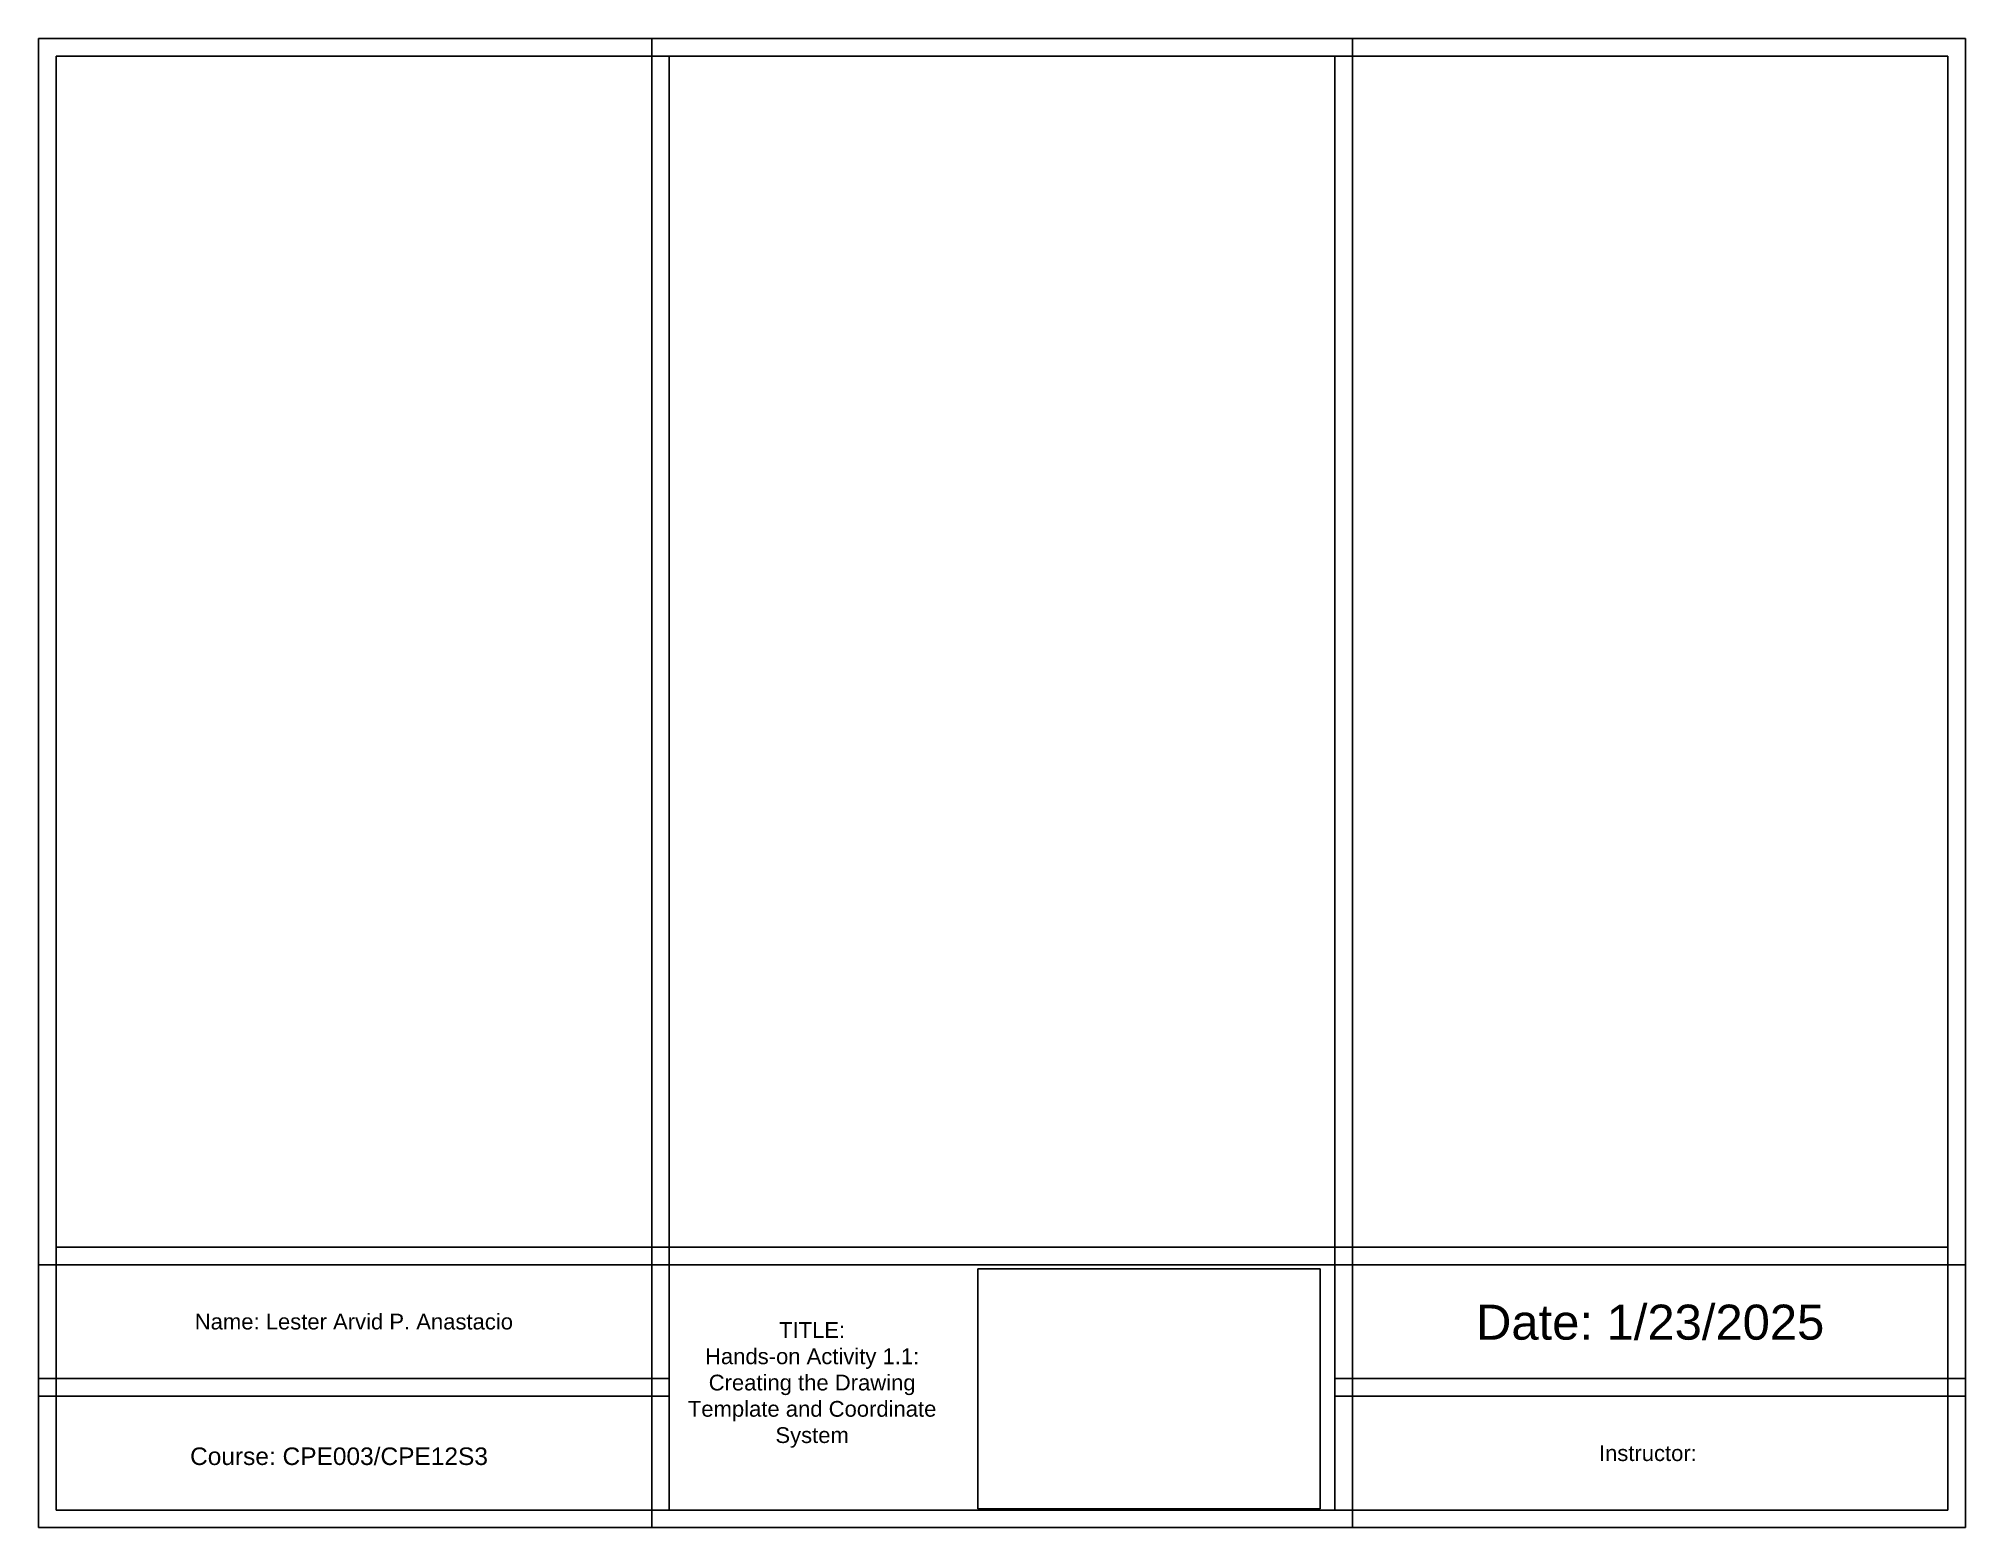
# Model space of a CAD drawing. Header units: inches. Extents: x 132 to 310967, y 102 to 627216.
# Drawn here: x 310956.26 to 310967.26, y 627207.74 to 627216.24 of the extents above; entities outside this region: 1.
import ezdxf

# ---------------------------------------------------------------- set-up
doc = ezdxf.new("R2010")
doc.units = ezdxf.units.IN
doc.styles.get("Standard").update_dxf_attribs({"font": 'arial.ttf'})
picture_1 = doc.add_image_def('image1.jpg', size_in_pixel=(411, 288))

msp = doc.modelspace()

# ---------------------------------------------------------------- linework, layer by layer
for p, q in [((310967.261, 627216.239), (310956.261, 627216.239)), ((310956.261, 627216.239), (310956.261, 627207.739)), ((310959.761, 627216.239), (310959.761, 627207.739)), ((310963.761, 627207.739), (310963.761, 627216.239)), ((310967.261, 627207.739), (310967.261, 627216.239)), ((310967.161, 627216.139), (310956.361, 627216.139)), ((310956.361, 627216.139), (310956.361, 627207.839)), ((310959.861, 627216.139), (310959.861, 627207.839)), ((310963.661, 627207.839), (310963.661, 627216.139)), ((310967.161, 627207.839), (310967.161, 627216.139)), ((310956.361, 627209.339), (310967.161, 627209.339)), ((310956.261, 627209.239), (310967.261, 627209.239)), ((310956.261, 627208.589), (310959.861, 627208.589)), ((310956.361, 627208.589), (310959.861, 627208.589)), ((310963.661, 627208.589), (310967.161, 627208.589)), ((310963.661, 627208.589), (310967.261, 627208.589)), ((310956.261, 627208.489), (310959.861, 627208.489)), ((310963.661, 627208.489), (310967.261, 627208.489)), ((310956.361, 627207.839), (310967.161, 627207.839)), ((310956.261, 627207.739), (310967.261, 627207.739))]:
    msp.add_line(p, q)
msp.add_lwpolyline([(132, 102), (143, 102), (143, 110.5), (132, 110.5)], close=True)

# ---------------------------------------------------------------- texts
msp.add_text('Course: CPE003/CPE12S3', height=0.1).set_placement((310957.126, 627208.096))
at = {"insert": (310965.461, 627208.91), "char_height": 0.2, "attachment_point": 5}
msp.add_mtext_dynamic_manual_height_columns('Date: 1/23/2025', width=3.4, gutter_width=12.5, heights=[0.65], dxfattribs=at)
at = {"char_height": 0.09, "attachment_point": 5}
for s, width, height, insert in [('Name: Lester Arvid P. Anastacio', 3.4, 0.65, (310958.061, 627208.914)), ('TITLE:\\PHands-on Activity 1.1: Creating the Drawing Template and Coordinate System ', 1.64769, 1.451, (310960.677, 627208.553)), ('Instructor:', 3.4, 0.65, (310965.448, 627208.163))]:
    msp.add_mtext_dynamic_auto_height_columns(s, width=width, gutter_width=0, height=height, count=1, dxfattribs=dict(at, insert=insert))

# ---------------------------------------------------------------- pictures from other files: only their frames are drawn
image = msp.add_image(picture_1, insert=(310961.622, 627207.846), size_in_units=(1.956, 1.37))
image.dxf.flags = 7

doc.saveas('drawing.dxf')
